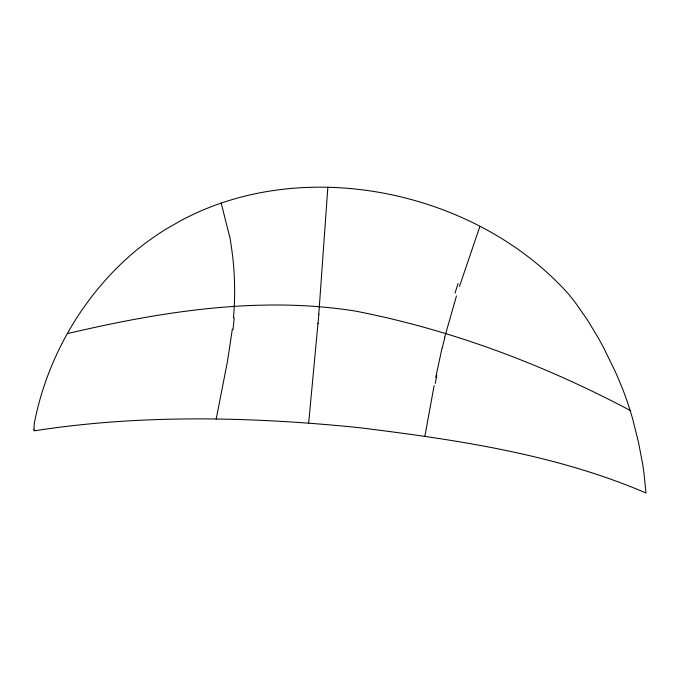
<?xml version="1.0" encoding="UTF-8"?>
<svg xmlns="http://www.w3.org/2000/svg" width="680" height="680" viewBox="0 0 680 680"><rect width="100%" height="100%" fill="white"/><g stroke="black" fill="none" stroke-linecap="round" stroke-linejoin="round"><path stroke-width="1.02" d="M327.853 187.272L318.775 314.347M233.486 317.841C235.45 294.449 234.949 270.819 231.472 247.597A317.407 288.618 -7.5 0 0 229.576 235.654M317.985 323.315L308.661 423.062M232.348 329.162L227.511 361.182L216.197 419.075M424.898 436.152L434.137 385.551M435.727 377.502L442.102 347.803M444.694 337.17L456.458 295.945M459.476 286.425L479.91 226.38M67.379 333.616C161.032 311.618 258.969 295.851 354.977 310.998C451.027 329.604 543.788 364.667 630.13 410.414M221.153 202.929L229.389 235.688M318.835 314.194A60.401 0.918 -85 0 1 318.002 323.654M234.192 317.815A80.512 18.53 -84.8 0 1 233.002 329.579M435.268 383.384A216.333 21.224 -76.7 0 1 436.823 375.538M442.331 347.718A83.581 11.373 -76.1 0 1 444.881 337.28M455.005 293.165A370.608 105.451 -78.2 0 1 458.09 283.492M34 429.462L34 430.865C141.338 414.171 250.903 416.704 358.692 427.609C456.067 439.696 555.16 454.044 646 493L644.079 474.087A318.988 318.988 0 0 0 642.506 463.173L638.486 442.323L632.689 419.058A320.943 320.943 0 0 0 621.715 386.716L618.537 379.066A398.488 398.488 0 0 0 615.137 371.322L603.712 347.947A407.873 407.873 0 0 0 598.111 337.646L587.452 319.949L575.288 302.575A236.819 236.819 0 0 0 567.758 293.19C476.85 192.363 310.437 155.907 188.003 216.937A299.803 299.803 0 0 0 182.291 219.819L166.591 228.786A277.372 277.372 0 0 0 136.382 250.231C83.963 293.734 47.387 356.209 34.374 422.969A43.919 43.919 0 0 0 34.127 425.536L34 429.462"/></g></svg>
